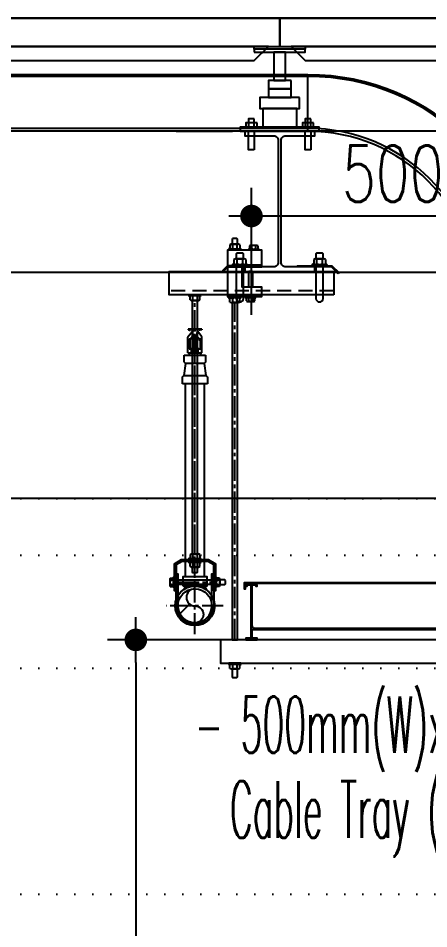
# Model space of a CAD drawing. Header units: millimetres. Extents: x -192235 to 515711, y 45168 to 947868.
# Drawn here: x 105537 to 106264, y 465089 to 466700 of the extents above; entities that cross this region are included whole.
import ezdxf
from ezdxf.enums import TextEntityAlignment as Align

# ---------------------------------------------------------------- set-up
doc = ezdxf.new("R2010")
doc.units = ezdxf.units.MM
doc.header["$LTSCALE"] = 1000
doc.header["$PDMODE"] = 1
for name, pattern in [('CENTER2', [1.125, 0.75, -0.125, 0.125, -0.125]), ('DOT2', [3.175, 0, -3.175]), ('HIDDEN', [0.375, 0.25, -0.125])]:
    doc.linetypes.add(name, pattern=pattern)
for name, color, linetype in [('0-LEVEL LINE', 4, 'DOT2'), ('FS-EQ', 10, 'Continuous'), ('FS-LINE', 10, 'Continuous'), ('FS-Support-1', 2, 'Continuous'), ('M-DIM', 1, 'Continuous'), ('M-PIPE-E11-HV&LV&ELV', 22, 'Continuous'), ('M-TXT', 3, 'Continuous'), ('MOVE-IN', 220, 'Continuous'), ('SM-SEC-Cm$0$SUPPORT', 2, 'Continuous'), ('SUPPORT', 2, 'Continuous'), ('TPH12-SEC-@20-1$0$KABE1', 252, 'Continuous'), ('TPH12-SEC-@20-1$0$STEEL-NEDA', 252, 'Continuous'), ('TPH12-SEC-@20-1$0$STEEL3', 252, 'Continuous'), ('YCD-Xfa-Sec-24$0$Raised Floor', 1, 'Continuous')]:
    doc.layers.add(name, color=color, linetype=linetype)
doc.styles.add('aa-txt', font='simplex.shx', dxfattribs={"width": 0.7, "bigfont": 'chineset.shx'})
doc.styles.add('ROMAND', font='romand', dxfattribs={"height": 5})
doc.dimstyles.new('50-DIM', dxfattribs={"dimscale": 50, "dimtxt": 2, "dimasz": 0.8, "dimexe": 1, "dimexo": 1, "dimgap": 0.5, "dimtad": 1, "dimdec": 0, "dimdsep": 46, "dimtxsty": 'aa-txt', "dimblk": 'DOT', "dimcen": 5, "dimclrd": 256, "dimclre": 256, "dimclrt": 256, "dimadec": 0, "dimazin": 0, "dimtfac": 1, "dimtdec": 0, "dimtix": 1, "dimtmove": 2, "dimatfit": 3, "dimldrblk": 'DOT', "dimfxl": 1, "dimtolj": 1, "dimtzin": 0, "dimarcsym": 0})

# ---------------------------------------------------------------- blocks, each defined once
blk = doc.blocks.new('TPH12-SEC-@20-1')
at = {"layer": 'TPH12-SEC-@20-1$0$KABE1'}
for points in [[(108990, 466500), (108990, 466700), (102950, 466700)], [(108990, 466500), (102950, 466500), (102950, 466700)]]:
    blk.add_lwpolyline(points, dxfattribs=at)
at = {"layer": 'TPH12-SEC-@20-1$0$STEEL-NEDA'}
blk.add_lwpolyline([(106062, 466500), (105938, 466500), (105938, 466492), (105989.5, 466492, -0.414214), (105997.5, 466484), (105997.5, 466268, -0.414214), (105989.5, 466260), (105938, 466260), (105938, 466252), (106062, 466252), (106062, 466260), (106010.5, 466260, -0.414214), (106002.5, 466268), (106002.5, 466484, -0.414214), (106010.5, 466492), (106062, 466492)], format="xyb", close=True, dxfattribs=at)
at = {"layer": 'TPH12-SEC-@20-1$0$STEEL3'}
for p, q in [((115000, 466250), (100550, 466250)), ((115000, 465850), (100700, 465850))]:
    blk.add_line(p, q, dxfattribs=at)
blk = doc.blocks.new('DOT')
at = {"color": 0}
blk.add_line((-1, 0), (1, 0), dxfattribs=at)
at = {"color": 3, "const_width": 0.5}
blk.add_lwpolyline([(-0.25, 0, 1), (0.25, 0, 1)], format="xyb", close=True, dxfattribs=at)
blk = doc.blocks.new('*D276')
at = {"layer": 'DEFPOINTS', "color": 0, "transparency": 16777216}
for p in [(105970.5, 465600), (105745.5, 463950), (105970.5, 463950)]:
    blk.add_point(p, dxfattribs=at)
at = {"layer": 'M-DIM', "lineweight": -2, "transparency": 16777216}
for p, q in [((105920.5, 465600), (105695.5, 465600)), ((105745.5, 465560), (105745.5, 463990)), ((105920.5, 463950), (105695.5, 463950))]:
    blk.add_line(p, q, dxfattribs=at)
at = {"layer": 'M-DIM', "lineweight": -2, "transparency": 16777216, "xscale": 40, "yscale": 40, "zscale": 40}
for p, rotation in [((105745.5, 465600), 90), ((105745.5, 463950), 270)]:
    blk.add_blockref('DOT', p, dxfattribs=dict(at, rotation=rotation))
at = {"layer": 'M-DIM', "transparency": 16777216, "insert": (105670.5, 464775), "char_height": 100, "attachment_point": 5, "rotation": 90, "style": 'aa-txt'}
blk.add_mtext('\\A1;1650', dxfattribs=at)
blk = doc.blocks.new('_Dot')
at = {"color": 0, "linetype": 'ByBlock', "lineweight": -2}
blk.add_line((-0.5, 0), (-1, 0), dxfattribs=at)
at = {"color": 0, "linetype": 'ByBlock', "const_width": 0.5}
blk.add_lwpolyline([(-0.25, 0, 1), (0.25, 0, 1)], format="xyb", close=True, dxfattribs=at)
blk = doc.blocks.new('Nut-M10')
for p, q in [((-10.9, 1.5), (-10.9, 0.5)), ((-8.7, 2.8), (-10.6, 2)), ((-10.4, 2), (10.4, 2)), ((-10.4, 0), (10.4, 0)), ((-8.7, 9.2), (-8.7, 2.8)), ((6.5, 10), (-6.5, 10)), ((-4.3, 9.2), (-4.3, 2.8)), ((4.3, 2.8), (4.3, 9.2)), ((8.7, 9.2), (8.7, 2.8)), ((8.7, 2.8), (10.6, 2)), ((10.9, 1.5), (10.9, 0.5))]:
    blk.add_line(p, q)
for centre, radius, start, end in [((-10.4, 1.5), 0.5, 90, 180), ((-10.4, 0.5), 0.5, 180, 270), ((-6.5, 6.7), 3.33, 49.441, 130.559), ((-6.5, 5.3), 3.33, 229.441, 310.559), ((0, -2.1), 12.1, 69.065, 110.935), ((0, 14.1), 12.1, 249.065, 290.935), ((6.5, 6.7), 3.33, 49.441, 130.559), ((6.5, 5.3), 3.33, 229.441, 310.559), ((10.4, 1.5), 0.5, 0, 90), ((10.4, 0.5), 0.5, 270, 0)]:
    blk.add_arc(centre, radius, start, end)
blk = doc.blocks.new('Nut-M8')
for p, q in [((-8.9, 1.2), (-8.9, 0.4)), ((-7.5, 2.2), (-8.7, 1.5)), ((-8.5, 1.6), (8.6, 1.6)), ((-8.5, 0), (8.6, 0)), ((-7.5, 7.3), (-7.5, 2.2)), ((5.6, 8), (-5.6, 8)), ((-3.8, 7.3), (-3.8, 2.2)), ((3.8, 2.2), (3.8, 7.3)), ((7.5, 7.3), (7.5, 2.2)), ((7.5, 2.2), (8.7, 1.5)), ((9, 1.2), (9, 0.4))]:
    blk.add_line(p, q)
for centre, radius, start, end in [((-8.5, 1.2), 0.4, 90, 180), ((-8.5, 0.4), 0.4, 180, 270), ((-5.6, 5), 3.03, 51.7868, 128.2132), ((-5.6, 4.6), 3.03, 231.7868, 308.2132), ((0, -3.2), 11.2, 70.3471, 109.6529), ((0, 12.8), 11.2, 250.3471, 289.6529), ((5.6, 5), 3.03, 51.7868, 128.2132), ((5.6, 4.6), 3.03, 231.7868, 308.2132), ((8.6, 1.2), 0.4, 0, 90), ((8.6, 0.4), 0.4, 270, 0)]:
    blk.add_arc(centre, radius, start, end)
blk = doc.blocks.new('HG-S-l')
blk.add_lwpolyline([(-1.63, 5), (-1.73, 4.9), (-1.73, 4), (-0.77, 4), (-0.77, 4.9), (-0.87, 5)], close=True)
blk.add_lwpolyline([(0.5, 0.3), (0, 0.3), (0, -3.5), (3.5, -3.5), (3.5, -5.3), (-2.5, -5.3), (-2.5, 3), (3.5, 3), (3.5, 0.3), (0.5, 0.3), (0.5, 0), (3.5, 0), (3.5, 0.3)])
at = {"xscale": 0.1, "yscale": 0.1, "zscale": 0.1}
for name, p in [('Nut-M10', (-1.25, 3)), ('Nut-M8', (2.1, 3))]:
    blk.add_blockref(name, p, dxfattribs=at)
at = {"xscale": 0.1, "yscale": 0.1, "zscale": 0.1, "rotation": 180}
for name, p in [('Nut-M10', (-1.25, -5.3)), ('Nut-M8', (1.55, -5.3))]:
    blk.add_blockref(name, p, dxfattribs=at)
blk = doc.blocks.new('*D277')
at = {"layer": 'DEFPOINTS', "color": 0, "transparency": 16777216}
for p in [(105950, 466350), (105950, 466125), (106450, 466125)]:
    blk.add_point(p, dxfattribs=at)
at = {"layer": 'M-DIM', "lineweight": -2, "transparency": 16777216}
for p, q in [((105950, 466175), (105950, 466400)), ((106450, 466175), (106450, 466400)), ((106410, 466350), (105990, 466350))]:
    blk.add_line(p, q, dxfattribs=at)
at = {"layer": 'M-DIM', "lineweight": -2, "transparency": 16777216, "xscale": 40, "yscale": 40, "zscale": 40, "rotation": 180}
blk.add_blockref('DOT', (105950, 466350), dxfattribs=at)
at = {"layer": 'M-DIM', "lineweight": -2, "transparency": 16777216, "xscale": 40, "yscale": 40, "zscale": 40}
blk.add_blockref('DOT', (106450, 466350), dxfattribs=at)
at = {"layer": 'M-DIM', "transparency": 16777216, "insert": (106200, 466425), "char_height": 100, "attachment_point": 5, "style": 'aa-txt'}
blk.add_mtext('\\A1;500', dxfattribs=at)
blk = doc.blocks.new('SP-H-1')
at = {"layer": 'FS-EQ'}
for p, q in [((-0.83, 9.7), (0.83, 9.7)), ((-1.25, 5.5), (-1.25, 8.29)), ((-1.24, 8.35), (-0.45, 9.3)), ((-1.02, 6.2), (-1.24, 8.25)), ((-1.21, 9.66), (-1.21, 9.57)), ((-1.21, 9.66), (-1.13, 9.66)), ((-1.21, 9.57), (-1.13, 9.57)), ((-1.13, 9.66), (-1.13, 9.57)), ((-1.13, 9.63), (-1.13, 9.57)), ((-0.99, 9.62), (-0.77, 9.61)), ((-0.99, 9.62), (-0.99, 9.53)), ((-0.99, 9.53), (-0.77, 9.52)), ((-0.9, 8.07), (-0.9, 6.2)), ((-0.3, 8.55), (-0.79, 7.9)), ((-0.77, 9.61), (-0.77, 9.52)), ((-0.62, 9.61), (-0.35, 9.61)), ((-0.62, 9.61), (-0.62, 9.52)), ((-0.62, 9.52), (-0.35, 9.52)), ((-0.35, 9.61), (-0.35, 9.52)), ((-0.32, 8.6), (0.32, 8.6)), ((-0.3, 8.55), (0.3, 8.55)), ((-0.25, 8.16), (-0.25, 6.4)), ((-0.14, 9.6), (-0.13, 9.66)), ((-0.14, 9.61), (0.14, 9.61)), ((-0.14, 9.61), (-0.14, 9.52)), ((-0.14, 9.52), (0.14, 9.52)), ((0.14, 9.6), (0.13, 9.66)), ((0.14, 9.61), (0.14, 9.52)), ((0.25, 8.16), (0.25, 6.4)), ((0.3, 8.55), (0.79, 7.9)), ((0.35, 9.61), (0.35, 9.52)), ((0.62, 9.61), (0.35, 9.61)), ((0.62, 9.52), (0.35, 9.52)), ((1.24, 8.35), (0.45, 9.3)), ((0.62, 9.61), (0.62, 9.52)), ((0.99, 9.62), (0.77, 9.61)), ((0.77, 9.61), (0.77, 9.52)), ((0.99, 9.53), (0.77, 9.52)), ((0.9, 8.1), (0.9, 6.2)), ((0.99, 9.62), (0.99, 9.53)), ((1.03, 6.2), (1.24, 8.25)), ((1.13, 9.66), (1.13, 9.57)), ((1.22, 9.66), (1.13, 9.66)), ((1.13, 9.63), (1.13, 9.57)), ((1.22, 9.57), (1.13, 9.57)), ((1.22, 9.66), (1.22, 9.57)), ((1.22, 9.6), (1.22, 9.57)), ((1.25, 5.5), (1.25, 8.29)), ((-1.9, 5.1), (1.9, 5.1)), ((-1.25, 5.5), (1.25, 5.5)), ((-1.02, 6.2), (1.03, 6.2)), ((-0.6, 5.5), (-0.6, 6.4)), ((-0.6, 6.4), (0.6, 6.4)), ((0.6, 5.5), (0.6, 6.4))]:
    blk.add_line(p, q, dxfattribs=at)
for centre, radius, start, end in [((-0.93, 8.75), 0.955, 84.0829, 107.6622), ((-0.92, 9.1), 0.592, 87.634, 110.8646), ((-0.75, 9.26), 0.433, 91.8537, 123.1257), ((-0.83, 9.35), 0.347, 78.6251, 99.8563), ((-0.49, 9.38), 0.315, 104.4487, 153.9759), ((-0.6, 9.46), 0.226, 88.1263, 139.7268), ((-0.46, 9.49), 0.204, 100.0382, 141.9173), ((-0.56, 8.91), 0.784, 84.9677, 92.2638), ((-0.26, 9.6), 0.0861, 105.0543, 169.5675), ((-0.09, 9.48), 0.262, 131.7568, 170.5499), ((-0.23, 9.53), 0.161, 53.7998, 110.9693), ((-0.21, 9.56), 0.123, 53.4161, 115.819), ((0.23, 9.53), 0.161, 69.0307, 126.2002), ((0.21, 9.56), 0.123, 64.181, 126.5839), ((0.09, 9.48), 0.262, 9.4501, 48.2432), ((0.26, 9.6), 0.0861, 10.4325, 74.9457), ((0.56, 8.91), 0.784, 87.7362, 95.0323), ((0.46, 9.49), 0.204, 38.0827, 79.9618), ((0.49, 9.38), 0.315, 26.0241, 75.5513), ((0.6, 9.46), 0.226, 40.2732, 91.8737), ((0.83, 9.35), 0.347, 80.1437, 101.3749), ((0.75, 9.26), 0.433, 56.8743, 88.1463), ((0.93, 8.75), 0.955, 72.3378, 95.9171), ((0.92, 9.1), 0.592, 69.1354, 92.366), ((-1.11, 8.29), 0.139, 157.0298, 197.1193), ((-0.74, 9.01), 0.681, 107.7143, 125.0736), ((2.27, 9.44), 2.72, 178.7323, 199.1653), ((0, 8.12), 0.254, 10.4828, 169.5172), ((-0.03, 8.43), 0.184, 139.0501, 221.9684), ((0.03, 8.43), 0.184, 318.6569, 40.9499), ((-2.27, 9.44), 2.72, 340.8347, 1.2677), ((0.74, 9.01), 0.681, 54.9264, 72.2857), ((1.11, 8.29), 0.139, 342.8807, 22.9702), ((-0.51, 7.64), 0.388, 136.5249, 182.9908), ((0.51, 7.64), 0.388, 357.0092, 43.4751), ((-1.24, 5.27), 0.303, 326.9119, 50.7686), ((1.33, 5.25), 0.371, 138.0713, 204.2482)]:
    blk.add_arc(centre, radius, start, end, dxfattribs=at)
at = {"layer": 'FS-LINE'}
for p, q in [((-1.9, 3.85), (-1.9, 5.1)), ((-1.9, 5.1), (1.9, 5.1)), ((1.9, 5.1), (1.9, 3.85)), ((-1.65, 3.6), (-1.95, 1.5)), ((-1.9, 3.85), (-1.65, 3.6)), ((1.9, 3.85), (1.65, 3.6)), ((1.65, 3.6), (1.95, 1.5)), ((-2.2, 1.25), (-1.95, 1.5)), ((-2.2, 0), (-2.2, 1.25)), ((2.2, 0), (-2.2, 0)), ((2.2, 1.25), (1.95, 1.5)), ((2.2, 1.25), (2.2, 0))]:
    blk.add_line(p, q, dxfattribs=at)
for points in [[(1.65, 3.6), (-1.65, 3.6)], [(-1.95, 1.5), (1.95, 1.5)]]:
    blk.add_lwpolyline(points, dxfattribs=at)
at = {"layer": 'FS-EQ', "style": 'ROMAND'}
blk.add_text('V27', height=0.35, rotation=180, dxfattribs=at).set_placement((0.01, 5.84), align=Align.MIDDLE)
blk = doc.blocks.new('Nut-M12')
for p, q in [((-13, 1.8), (-13, 0.6)), ((-10.4, 3.3), (-12.6, 2.3)), ((-12.4, 2.4), (12.4, 2.4)), ((-12.4, 0), (12.4, 0)), ((-10.4, 11), (-10.4, 3.3)), ((7.8, 12), (-7.8, 12)), ((-5.2, 11), (-5.2, 3.3)), ((5.2, 3.3), (5.2, 11)), ((10.4, 11), (10.4, 3.3)), ((10.4, 3.3), (12.6, 2.3)), ((13, 1.8), (13, 0.6))]:
    blk.add_line(p, q)
for centre, radius, start, end in [((-12.4, 1.8), 0.6, 90, 180), ((-12.4, 0.6), 0.6, 180, 270), ((-7.8, 8), 4.03, 49.8296, 130.1704), ((-7.8, 6.4), 4.03, 229.8296, 310.1704), ((0, -2.7), 14.7, 69.2784, 110.7216), ((0, 17.1), 14.7, 249.2784, 290.7216), ((7.8, 8), 4.03, 49.8296, 130.1704), ((7.8, 6.4), 4.03, 229.8296, 310.1704), ((12.4, 1.8), 0.6, 0, 90), ((12.4, 0.6), 0.6, 270, 0)]:
    blk.add_arc(centre, radius, start, end)
blk = doc.blocks.new('FS-L25-L-150')
at = {"layer": 'FS-LINE'}
h = blk.add_hatch(dxfattribs=at)
h.set_pattern_fill('ANSI31', color=1, scale=15, style=0)
h.set_pattern_definition([(45, (139678.326, 401638.76), (-33.67596, 33.67596), [])])
edge = h.paths.add_edge_path()
edge.add_arc((175450, 465660.2), 30.2, 90, 270)
edge.add_arc((175450, 465645.1), 15.1, 270, 450)
edge.add_arc((175450, 465675.2), 15.1, 90, 270, ccw=False)
at = {"layer": 'FS-LINE', "color": 1, "linetype": 'CENTER2', "ltscale": 0.05}
for p, q in [((175450, 465710.3), (175450, 466150)), ((175450, 465610), (175450, 465710.3)), ((175500.2, 465660.2), (175399.8, 465660.2))]:
    blk.add_line(p, q, dxfattribs=at)
at = {"layer": 'FS-LINE'}
for p, q in [((175433.3, 465711.5), (175433.3, 466053)), ((175466.7, 465711.5), (175466.7, 466053)), ((175433.3, 465695.5), (175430.3, 465689)), ((175466.7, 465695.5), (175469.7, 465689))]:
    blk.add_line(p, q, dxfattribs=at)
blk.add_lwpolyline([(175428.5, 465695.5), (175471.5, 465695.5), (175471.5, 465711.5), (175428.5, 465711.5)], close=True, dxfattribs=at)
blk.add_lwpolyline([(175450, 465690.3, 1), (175450, 465660.2, -1), (175450, 465630, -1)], format="xyb", close=True, dxfattribs=at)
for radius in [35, 30.2]:
    blk.add_circle((175450, 465660.2), radius, dxfattribs=at)
at = {"layer": 'FS-Support-1', "linetype": 'HIDDEN', "ltscale": 0.1}
blk.add_line((175695.5, 466217.7), (175404.5, 466217.7), dxfattribs=at)
at = {"layer": 'FS-Support-1', "linetype": 'CENTER2', "ltscale": 0.05}
blk.add_line((175450, 465752), (175450, 466200.7), dxfattribs=at)
at = {"layer": 'FS-Support-1'}
for points in [[(175500.8, 466252.2), (175508.5, 466260), (175568.5, 466260), (175568.5, 466262), (175507.7, 466262), (175499.4, 466253.7), (175500.8, 466252.2)], [(175703.5, 466248), (175691.5, 466260), (175631.5, 466260), (175631.5, 466262), (175692.3, 466262), (175704.9, 466249.4), (175703.5, 466248)]]:
    blk.add_lwpolyline(points, dxfattribs=at)
at = {"layer": 'FS-Support-1', "ltscale": 0.1}
blk.add_lwpolyline([(175695.5, 466210.7), (175404.5, 466210.7), (175404.5, 466252), (175695.5, 466252)], close=True, dxfattribs=at)
at = {"layer": 'FS-Support-1'}
for points in [[(175535.8, 466204.3), (175535.8, 466260), (175523.1, 466260), (175523.1, 466204.3, 1)], [(175676.8, 466204.3), (175676.8, 466260), (175664.1, 466260), (175664.1, 466204.3, 1)]]:
    blk.add_lwpolyline(points, format="xyb", close=True, dxfattribs=at)
blk.add_lwpolyline([(175445.2, 465752), (175454.8, 465752), (175454.8, 466200.7), (175445.2, 466200.7)], close=True, dxfattribs=at)
at = {"layer": 'SUPPORT', "linetype": 'CENTER2', "ltscale": 0.05}
blk.add_line((175419.8, 465702), (175480.2, 465702), dxfattribs=at)
at = {"layer": 'SUPPORT'}
for points in [[(175524.1, 466284), (175523.1, 466283), (175523.1, 466274), (175535.8, 466274), (175535.8, 466283), (175534.8, 466284)], [(175665.1, 466284), (175664.1, 466283), (175664.1, 466274), (175676.8, 466274), (175676.8, 466283), (175675.8, 466284)], [(175472.8, 465739), (175427.2, 465739), (175416.8, 465733), (175416.8, 465687), (175413.8, 465687), (175413.8, 465734.7), (175426.4, 465742), (175473.6, 465742), (175486.2, 465734.7), (175486.2, 465687), (175483.2, 465687), (175483.2, 465733)], [(175453.8, 465719), (175454.8, 465720), (175454.8, 465729), (175445.2, 465729), (175445.2, 465720), (175446.2, 465719)], [(175419.8, 465698.1), (175419.8, 465706), (175480.2, 465706), (175480.2, 465698.1)], [(175504.2, 465705), (175503.2, 465706), (175494.2, 465706), (175494.2, 465698.1), (175503.2, 465698.1), (175504.2, 465699.1)]]:
    blk.add_lwpolyline(points, close=True, dxfattribs=at)
blk.add_lwpolyline([(175483.2, 465660.2, -1), (175416.8, 465660.2), (175416.8, 465717), (175419.8, 465717), (175419.8, 465660.2, 1), (175480.2, 465660.2), (175480.2, 465717), (175483.2, 465717)], format="xyb", close=True, dxfattribs=at)
at = {"layer": 'FS-LINE', "xscale": 10, "yscale": 10, "zscale": 10}
blk.add_blockref('SP-H-1', (175450, 466053), dxfattribs=at)
at = {"layer": 'SUPPORT'}
for name, p in [('Nut-M12', (175529.5, 466262)), ('Nut-M12', (175670.5, 466262)), ('Nut-M10', (175450, 465742))]:
    blk.add_blockref(name, p, dxfattribs=at)
for name, p, rotation in [('Nut-M10', (175450, 466210.7), 180), ('Nut-M10', (175450, 465739), 180), ('Nut-M8', (175413.8, 465702), 90), ('Nut-M8', (175486.2, 465702), 270)]:
    blk.add_blockref(name, p, dxfattribs=dict(at, rotation=rotation))
blk = doc.blocks.new('SP-L25-25')
at = {"layer": 'FS-LINE'}
blk.add_blockref('FS-L25-L-150', (-69600, 0), dxfattribs=at)
blk = doc.blocks.new('YCD-Xfa-Sec-24')
at = {"layer": 'YCD-Xfa-Sec-24$0$Raised Floor'}
for points in [[(603400, 396700), (604000, 396700), (604000, 396650), (603400, 396650)], [(604000, 396700), (604600, 396700), (604600, 396650), (604000, 396650)], [(603955, 396625), (603445, 396625), (603420, 396650), (603980, 396650)], [(604045, 396650), (603955, 396650), (603955, 396645), (604045, 396645)], [(604045, 396640), (603955, 396640), (603955, 396645), (604045, 396645)], [(604555, 396625), (604045, 396625), (604020, 396650), (604580, 396650)], [(603989.5, 396640), (604010.5, 396640), (604010.5, 396590), (603989.5, 396590)], [(603980, 396590), (604020, 396590), (604020, 396575), (603980, 396575)], [(603980, 396575), (604020, 396575), (604020, 396560), (603980, 396560)], [(603965, 396560), (604035, 396560), (604035, 396540), (603965, 396540)], [(603970, 396540), (604030, 396540), (604030, 396507), (603970, 396507)], [(603940, 396515), (603960, 396515), (603960, 396507), (603940, 396507)], [(603945, 396522), (603955, 396522), (603955, 396507), (603945, 396507)], [(604040, 396515), (604060, 396515), (604060, 396507), (604040, 396507)], [(604045, 396522), (604055, 396522), (604055, 396507), (604045, 396507)], [(604070, 396500), (603930, 396500), (603930, 396507), (604070, 396507)], [(603945, 396467), (603955, 396467), (603955, 396500), (603945, 396500)], [(604045, 396467), (604055, 396467), (604055, 396500), (604045, 396500)]]:
    blk.add_lwpolyline(points, close=True, dxfattribs=at)

msp = doc.modelspace()

# ---------------------------------------------------------------- block references
msp.add_blockref('TPH12-SEC-@20-1', (0, 0))

# ---------------------------------------------------------------- next in the draw order: linework, layer by layer
at = {"layer": '0-LEVEL LINE', "ltscale": 0.01}
for p, q in [((100000, 465850), (190000, 465850)), ((100000, 465750), (190000, 465750)), ((100000, 465550), (190000, 465550)), ((100000, 465150), (190000, 465150))]:
    msp.add_line(p, q, dxfattribs=at)
at = {"layer": 'M-PIPE-E11-HV&LV&ELV', "ltscale": 0.01}
for p, q in [((106050, 466600), (101011.28838, 466600)), ((106050, 466500), (106050, 466600)), ((106050, 466597), (101011.28838, 466597)), ((106050, 466505), (101011.28838, 466505)), ((106050, 466500), (101011.28838, 466500))]:
    msp.add_line(p, q, dxfattribs=at)
at = {"layer": 'M-PIPE-E11-HV&LV&ELV'}
msp.add_line((105816.7005, 466500), (105916.7005, 466500), dxfattribs=at)
msp.add_line((105816.7005, 466500), (105916.7005, 466500), dxfattribs=at)
msp.add_lwpolyline([(105939, 465700), (105939, 465690), (105937.6, 465690), (105937.6, 465701.4), (106462.4, 465701.4), (106462.4, 465690), (106461, 465690), (106461, 465700)], close=True, dxfattribs=at)
msp.add_lwpolyline([(106443.8, 465620.4), (105956.2, 465620.4, -0.4142135624), (105951.2, 465625.4), (105951.2, 465697.6), (105956.6, 465697.6, -0.4142135624), (105957.6, 465696.6), (105957.6, 465695), (105960, 465695), (105960, 465696.6, 0.4142135624), (105956.6, 465700), (105943.4, 465700, 0.4142135624), (105940, 465696.6), (105940, 465695), (105942.4, 465695), (105942.4, 465696.6, -0.4142135624), (105943.4, 465697.6), (105948.8, 465697.6), (105948.8, 465603), (105940, 465603), (105940, 465600), (105960, 465600), (105960, 465603), (105951.2, 465603), (105951.2, 465618.4), (106448.8, 465618.4)], format="xyb", dxfattribs=at)
at = {"layer": 'M-PIPE-E11-HV&LV&ELV', "ltscale": 0.01}
for radius in [400, 397, 305, 300]:
    msp.add_arc((106050, 466200), radius, 0, 90, dxfattribs=at)
at = {"layer": 'MOVE-IN'}
msp.add_lwpolyline([(106850, 469700), (103850, 466700), (106850, 466700), (103850, 469700), (106850, 469700), (106850, 466700), (103850, 466700), (103850, 469700)], dxfattribs=at)
at = {"layer": 'SM-SEC-Cm$0$SUPPORT'}
msp.add_lwpolyline([(105915.7375, 465600), (105925.2625, 465600), (105925.2625, 466197), (105915.7375, 466197)], close=True, dxfattribs=at)
at = {"layer": 'SUPPORT', "linetype": 'CENTER2', "ltscale": 0.05}
msp.add_line((105920.5, 465600), (105920.5, 466197), dxfattribs=at)
at = {"layer": 'SUPPORT'}
for points in [[(105945.53025, 466252), (105944.53025, 466251), (105944.53025, 466225), (105952.46975, 466225), (105952.46975, 466251), (105951.46975, 466252)], [(106545.5, 465600), (105895.5, 465600), (105895.5, 465558.725), (106545.5, 465558.725)], [(105924.2625, 465533.725), (105925.2625, 465534.725), (105925.2625, 465548.725), (105915.7375, 465548.725), (105915.7375, 465534.725), (105916.7375, 465533.725)]]:
    msp.add_lwpolyline(points, close=True, dxfattribs=at)

# ---------------------------------------------------------------- next in the draw order: block references
at = {"xscale": -1}
msp.add_blockref('YCD-Xfa-Sec-24', (710000, 70000), dxfattribs=at)
at = {"layer": 'FS-LINE'}
msp.add_blockref('SP-L25-25', (0, 0), dxfattribs=at)
at = {"layer": 'SUPPORT', "xscale": 10, "yscale": 10, "zscale": 10}
msp.add_blockref('HG-S-l', (105933, 466260), dxfattribs=at)
at = {"layer": 'SUPPORT', "rotation": 180}
msp.add_blockref('Nut-M10', (105920.5, 465558.725), dxfattribs=at)

# ---------------------------------------------------------------- next in the draw order: texts
at = {"layer": 'M-TXT', "style": 'aa-txt', "width": 0.45}
for s, p in [('- 500mm(W)x100mm(H)', (105850, 465450)), ('  Cable Tray (FMCS)', (105850, 465300))]:
    msp.add_text(s, height=100, dxfattribs=at).set_placement(p, align=Align.MIDDLE_LEFT)

# ---------------------------------------------------------------- next in the draw order: dimensions: what is measured, and where the dimension line sits
at = {"layer": 'M-DIM'}
dim = msp.add_linear_dim(base=(105950, 466350), p1=(106450, 466125), p2=(105950, 466125), dimstyle='50-DIM', dxfattribs=at)
dim.commit()
dim.dimension.update_dxf_attribs({"geometry": '*D277', "text_midpoint": (106200, 466425)})
dim = msp.add_linear_dim(base=(105745.5, 463950), p1=(105970.5, 465600), p2=(105970.5, 463950), angle=90, dimstyle='50-DIM', dxfattribs=at)
dim.commit()
dim.dimension.update_dxf_attribs({"geometry": '*D276', "text_midpoint": (105670.5, 464775)})

doc.saveas('drawing.dxf')
